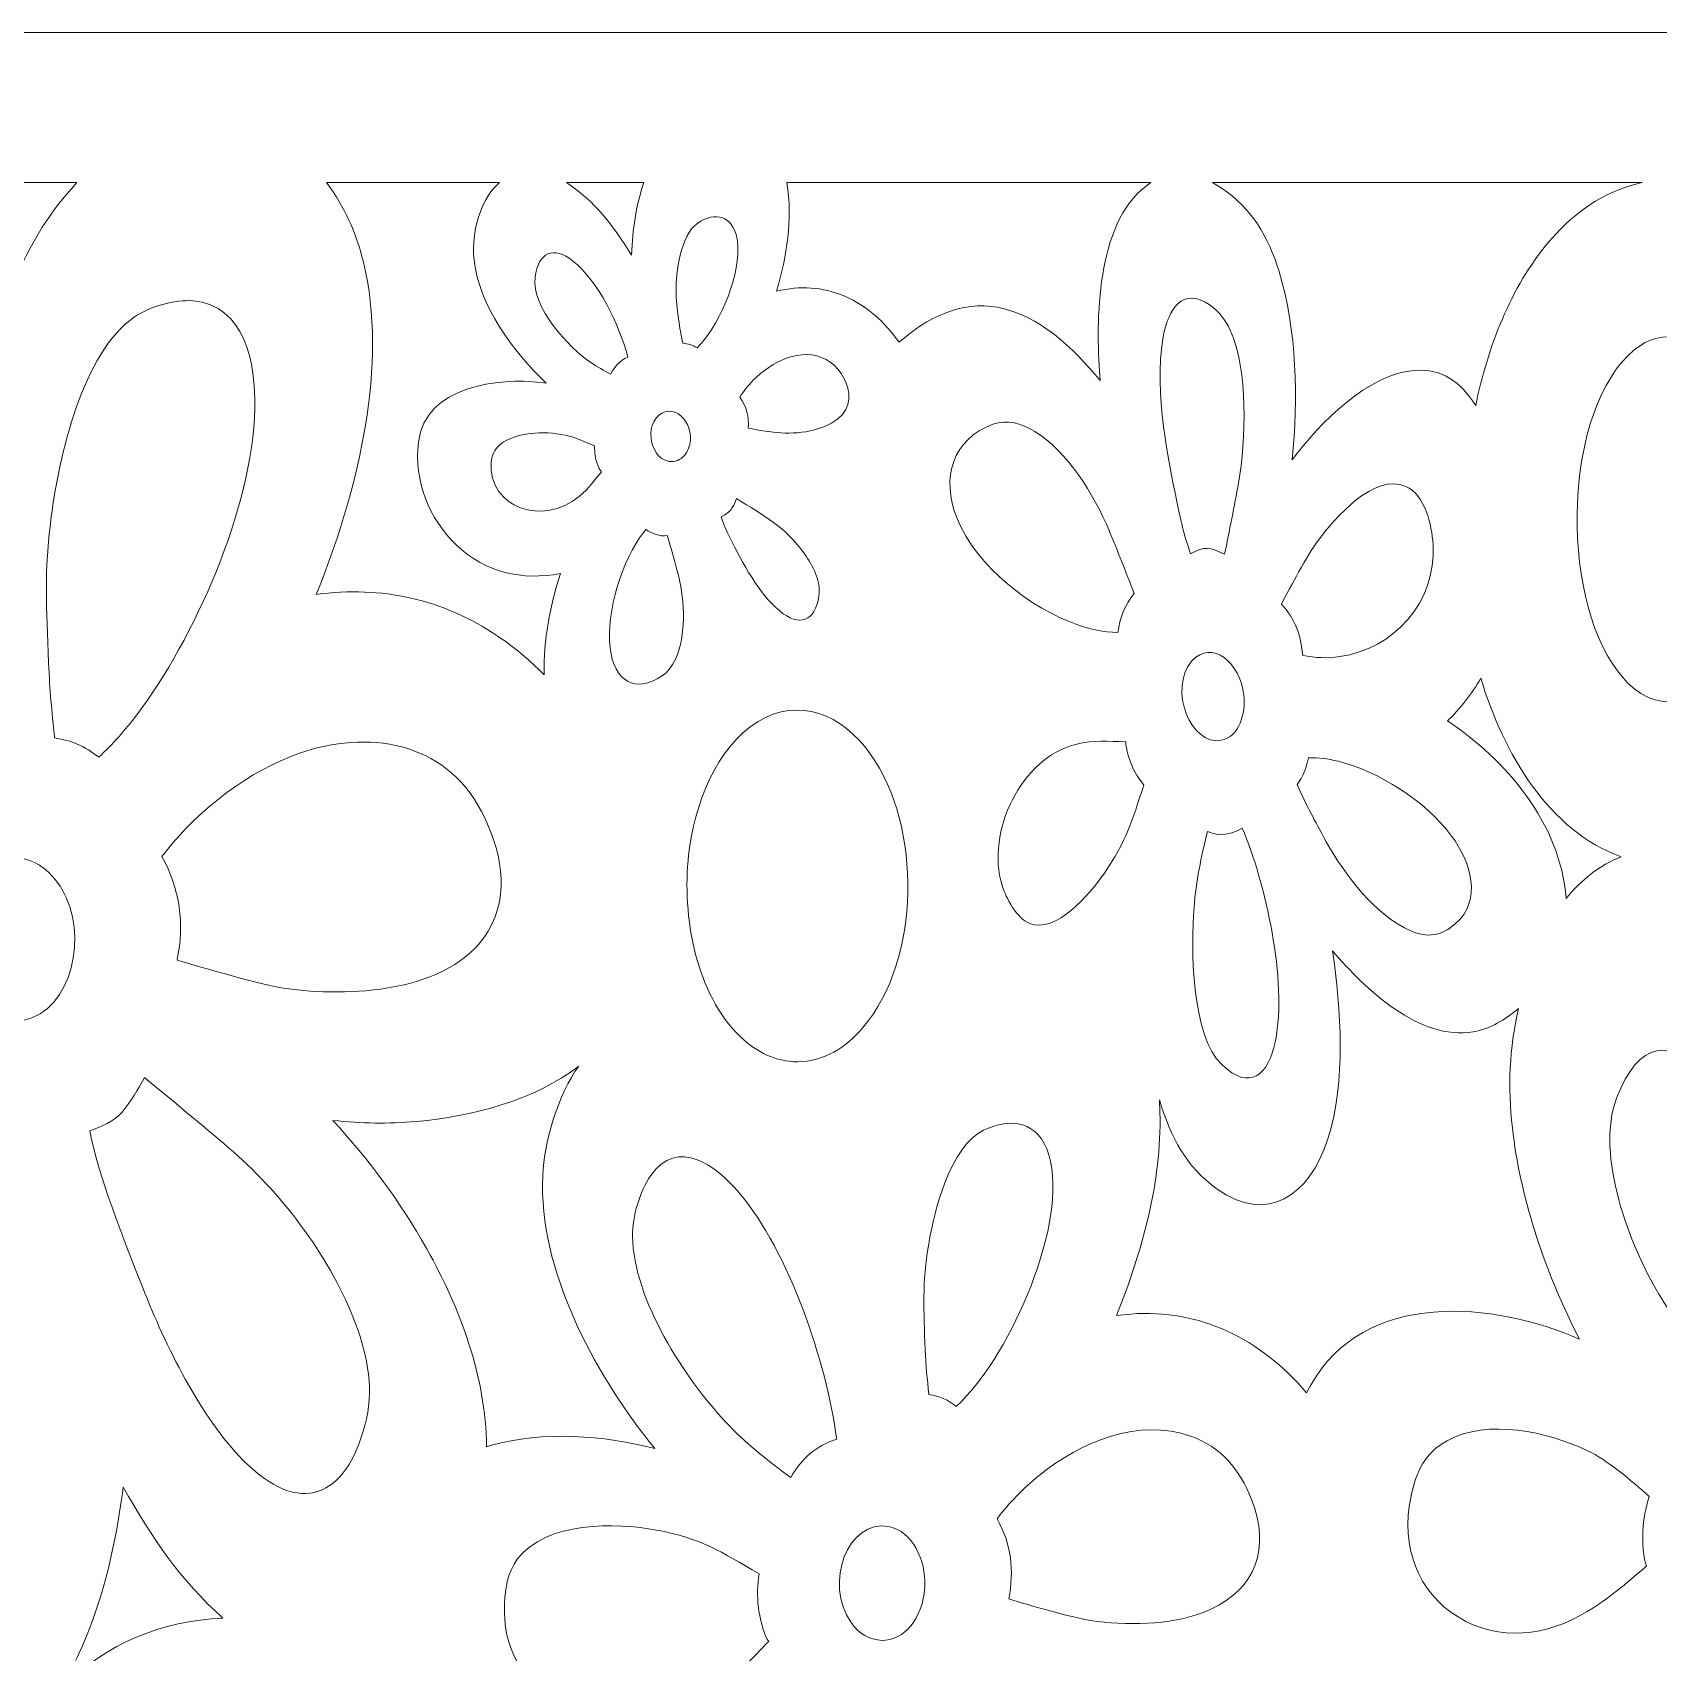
# Model space of a CAD drawing. Header units: centimetres. Extents: x -59 to 59, y -29 to 29.
# Drawn here: x -8.65 to -0.98, y -22.99 to -15.35 of the extents above; entities that cross this region are included whole.
import ezdxf

# ---------------------------------------------------------------- set-up
doc = ezdxf.new("R2010")
doc.units = ezdxf.units.CM
doc.header["$MEASUREMENT"] = 0
doc.layers.add('Camada 1', color=7, linetype='Continuous')

msp = doc.modelspace()

# ---------------------------------------------------------------- linework, layer by layer
at = {"layer": 'Camada 1', "color": 250, "lineweight": 9}
msp.add_open_spline([(2.39024, -26.42502), (2.39024, -26.42502), (2.39024, -25.81689), (2.39024, -25.81689), (2.39024, -25.81689), (2.39024, -25.81689), (2.64021, -25.81689), (2.64021, -25.81689), (2.64021, -25.81689), (2.64021, -25.81689), (2.64021, -24.53133), (2.64021, -24.53133), (2.64021, -24.53133), (2.64021, -24.53133), (2.39024, -24.53133), (2.39024, -24.53133), (2.39024, -24.53133), (2.39024, -24.53133), (2.39024, -23.24575), (2.39024, -23.24575), (2.39024, -23.24575), (2.39024, -23.24575), (2.64021, -23.24575), (2.64021, -23.24575), (2.64021, -23.24575), (2.64021, -23.24575), (2.64021, -21.95968), (2.64021, -21.95968), (2.64021, -21.95968), (2.64021, -21.95968), (2.39024, -21.95968), (2.39024, -21.95968), (2.39024, -21.95968), (2.39024, -21.95968), (2.39024, -20.6741), (2.39024, -20.6741), (2.39024, -20.6741), (2.39024, -20.6741), (2.64021, -20.6741), (2.64021, -20.6741), (2.64021, -20.6741), (2.64021, -20.6741), (2.64021, -19.38802), (2.64021, -19.38802), (2.64021, -19.38802), (2.64021, -19.38802), (2.39024, -19.38802), (2.39024, -19.38802), (2.39024, -19.38802), (2.39024, -19.38802), (2.39024, -15.34581), (2.39024, -15.34581), (2.39024, -15.34581), (2.39024, -15.34581), (-19.96984, -15.34581), (-19.96984, -15.34581), (-19.96984, -15.34581), (-19.96984, -15.34581), (-19.96984, -19.38802), (-19.96984, -19.38802), (-19.96984, -19.38802), (-19.96984, -19.38802), (-20.21981, -19.38802), (-20.21981, -19.38802), (-20.21981, -19.38802), (-20.21981, -19.38802), (-20.21981, -20.6741), (-20.21981, -20.6741), (-20.21981, -20.6741), (-20.21981, -20.6741), (-19.96984, -20.6741), (-19.96984, -20.6741), (-19.96984, -20.6741), (-19.96984, -20.6741), (-19.96984, -21.95968), (-19.96984, -21.95968), (-19.96984, -21.95968), (-19.96984, -21.95968), (-20.21981, -21.95968), (-20.21981, -21.95968), (-20.21981, -21.95968), (-20.21981, -21.95968), (-20.21981, -23.24575), (-20.21981, -23.24575), (-20.21981, -23.24575), (-20.21981, -23.24575), (-19.96984, -23.24575), (-19.96984, -23.24575), (-19.96984, -23.24575), (-19.96984, -23.24575), (-19.96984, -24.53133), (-19.96984, -24.53133), (-19.96984, -24.53133), (-19.96984, -24.53133), (-20.21981, -24.53133), (-20.21981, -24.53133), (-20.21981, -24.53133), (-20.21981, -24.53133), (-20.21981, -25.81689), (-20.21981, -25.81689), (-20.21981, -25.81689), (-20.21981, -25.81689), (-19.96984, -25.81689), (-19.96984, -25.81689), (-19.96984, -25.81689), (-19.96984, -25.81689), (-19.96984, -26.42502), (-19.96984, -26.42502)], degree=3, knots=[0, 0, 0, 0, 0.0357143, 0.0357143, 0.0357143, 0.0357143, 0.0714286, 0.0714286, 0.0714286, 0.0714286, 0.1071429, 0.1071429, 0.1071429, 0.1071429, 0.1428571, 0.1428571, 0.1428571, 0.1428571, 0.1785714, 0.1785714, 0.1785714, 0.1785714, 0.2142857, 0.2142857, 0.2142857, 0.2142857, 0.25, 0.25, 0.25, 0.25, 0.2857143, 0.2857143, 0.2857143, 0.2857143, 0.3214286, 0.3214286, 0.3214286, 0.3214286, 0.3571429, 0.3571429, 0.3571429, 0.3571429, 0.3928571, 0.3928571, 0.3928571, 0.3928571, 0.4285714, 0.4285714, 0.4285714, 0.4285714, 0.4642857, 0.4642857, 0.4642857, 0.4642857, 0.5, 0.5, 0.5, 0.5, 0.5357143, 0.5357143, 0.5357143, 0.5357143, 0.5714286, 0.5714286, 0.5714286, 0.5714286, 0.6071429, 0.6071429, 0.6071429, 0.6071429, 0.6428571, 0.6428571, 0.6428571, 0.6428571, 0.6785714, 0.6785714, 0.6785714, 0.6785714, 0.7142857, 0.7142857, 0.7142857, 0.7142857, 0.75, 0.75, 0.75, 0.75, 0.7857143, 0.7857143, 0.7857143, 0.7857143, 0.8214286, 0.8214286, 0.8214286, 0.8214286, 0.8571429, 0.8571429, 0.8571429, 0.8571429, 0.8928571, 0.8928571, 0.8928571, 0.8928571, 0.9285714, 0.9285714, 0.9285714, 0.9285714, 1, 1, 1, 1], dxfattribs=at)
at = {"layer": 'Camada 1', "color": 1, "lineweight": 9}
for points, knots in [([(-10.81191, -17.25267), (-10.97457, -17.09059), (-11.13906, -17.02449), (-11.35634, -17.0144), (-11.35634, -17.0144), (-11.22295, -16.80236), (-11.09436, -16.53649), (-11.09407, -16.27386), (-11.09407, -16.27386), (-11.09398, -16.19449), (-11.10513, -16.1285), (-11.13199, -16.05453), (-11.13199, -16.05453), (-11.13199, -16.05453), (-8.44193, -16.05453), (-8.44193, -16.05453), (-8.44193, -16.05453), (-8.58538, -16.20648), (-8.68107, -16.37697), (-8.76108, -16.57538), (-8.76108, -16.57538), (-8.8623, -16.82635), (-8.92265, -17.09118), (-8.96269, -17.3606), (-8.96269, -17.3606), (-9.09501, -17.0696), (-9.25013, -16.78471), (-9.46127, -16.55118), (-9.46127, -16.55118), (-9.67321, -16.31678), (-9.97536, -16.11328), (-10.28832, -16.23086), (-10.28832, -16.23086), (-10.57235, -16.33758), (-10.72449, -16.66184), (-10.78681, -16.95839), (-10.78681, -16.95839), (-10.80832, -17.06075), (-10.81367, -17.14804), (-10.81191, -17.25267)], [0, 0, 0, 0, 0.0909091, 0.0909091, 0.0909091, 0.0909091, 0.1818182, 0.1818182, 0.1818182, 0.1818182, 0.2727273, 0.2727273, 0.2727273, 0.2727273, 0.3636364, 0.3636364, 0.3636364, 0.3636364, 0.4545455, 0.4545455, 0.4545455, 0.4545455, 0.5454545, 0.5454545, 0.5454545, 0.5454545, 0.6363636, 0.6363636, 0.6363636, 0.6363636, 0.7272727, 0.7272727, 0.7272727, 0.7272727, 0.8181818, 0.8181818, 0.8181818, 0.8181818, 1, 1, 1, 1]), ([(-6.23646, -18.37783), (-6.23993, -18.2067), (-6.2111, -18.06074), (-6.16032, -17.89974), (-6.16032, -17.89974), (-6.3411, -17.93304), (-6.51303, -17.89675), (-6.65238, -17.76436), (-6.65238, -17.76436), (-6.77838, -17.64466), (-6.85214, -17.46167), (-6.8302, -17.28009), (-6.8302, -17.28009), (-6.79777, -17.01158), (-6.44856, -16.97492), (-6.25203, -16.99761), (-6.25203, -16.99761), (-6.25203, -16.99761), (-6.22719, -17.00094), (-6.22719, -17.00094), (-6.22719, -17.00094), (-6.3805, -16.85272), (-6.5475, -16.63913), (-6.56875, -16.40812), (-6.56875, -16.40812), (-6.57934, -16.29297), (-6.54073, -16.1433), (-6.45951, -16.06516), (-6.45951, -16.06516), (-6.45951, -16.06516), (-6.44783, -16.05452), (-6.44783, -16.05452), (-6.44783, -16.05452), (-6.44783, -16.05452), (-7.26427, -16.05453), (-7.26427, -16.05453), (-7.26427, -16.05453), (-7.17802, -16.17069), (-7.12604, -16.28483), (-7.09028, -16.42907), (-7.09028, -16.42907), (-6.97127, -16.90917), (-7.11638, -17.50086), (-7.2914, -17.94542), (-7.2914, -17.94542), (-7.2914, -17.94542), (-7.31242, -17.998), (-7.31242, -17.998), (-7.31242, -17.998), (-7.0038, -17.95774), (-6.71775, -18.0183), (-6.45334, -18.19667), (-6.45334, -18.19667), (-6.37105, -18.25218), (-6.30778, -18.30726), (-6.23646, -18.37783)], [0, 0, 0, 0, 0.0666667, 0.0666667, 0.0666667, 0.0666667, 0.1333333, 0.1333333, 0.1333333, 0.1333333, 0.2, 0.2, 0.2, 0.2, 0.2666667, 0.2666667, 0.2666667, 0.2666667, 0.3333333, 0.3333333, 0.3333333, 0.3333333, 0.4, 0.4, 0.4, 0.4, 0.4666667, 0.4666667, 0.4666667, 0.4666667, 0.5333333, 0.5333333, 0.5333333, 0.5333333, 0.6, 0.6, 0.6, 0.6, 0.6666667, 0.6666667, 0.6666667, 0.6666667, 0.7333333, 0.7333333, 0.7333333, 0.7333333, 0.8, 0.8, 0.8, 0.8, 0.8666667, 0.8666667, 0.8666667, 0.8666667, 1, 1, 1, 1]), ([(-6.13162, -16.05453), (-6.00003, -16.13845), (-5.9088, -16.26111), (-5.82454, -16.39602), (-5.82454, -16.39602), (-5.8185, -16.26862), (-5.80524, -16.17491), (-5.76719, -16.05453), (-5.76719, -16.05453), (-5.76719, -16.05453), (-6.13162, -16.05453), (-6.13162, -16.05453)], [0, 0, 0, 0, 0.25, 0.25, 0.25, 0.25, 0.5, 0.5, 0.5, 0.5, 1, 1, 1, 1]), ([(-4.5618, -16.80789), (-4.63151, -16.70977), (-4.71092, -16.63727), (-4.81834, -16.59101), (-4.81834, -16.59101), (-4.92618, -16.54456), (-5.02786, -16.54128), (-5.14043, -16.56639), (-5.14043, -16.56639), (-5.09152, -16.39844), (-5.06311, -16.22979), (-5.09173, -16.05453), (-5.09173, -16.05453), (-5.09173, -16.05453), (-3.3734, -16.05453), (-3.3734, -16.05453), (-3.3734, -16.05453), (-3.62354, -16.21425), (-3.63472, -16.67189), (-3.61615, -16.94299), (-3.61615, -16.94299), (-3.61615, -16.94299), (-3.61261, -16.98907), (-3.61261, -16.98907), (-3.61261, -16.98907), (-3.73991, -16.83387), (-3.90095, -16.67947), (-4.09684, -16.64299), (-4.09684, -16.64299), (-4.26768, -16.61117), (-4.43261, -16.69204), (-4.5618, -16.80789)], [0, 0, 0, 0, 0.1111111, 0.1111111, 0.1111111, 0.1111111, 0.2222222, 0.2222222, 0.2222222, 0.2222222, 0.3333333, 0.3333333, 0.3333333, 0.3333333, 0.4444444, 0.4444444, 0.4444444, 0.4444444, 0.5555556, 0.5555556, 0.5555556, 0.5555556, 0.6666667, 0.6666667, 0.6666667, 0.6666667, 0.7777778, 0.7777778, 0.7777778, 0.7777778, 1, 1, 1, 1]), ([(-1.84072, -17.10699), (-1.91134, -16.99587), (-1.99907, -16.93165), (-2.12829, -16.94067), (-2.12829, -16.94067), (-2.34559, -16.95585), (-2.57874, -17.18791), (-2.70623, -17.3627), (-2.70623, -17.3627), (-2.68009, -17.073), (-2.68288, -16.75331), (-2.76857, -16.47386), (-2.76857, -16.47386), (-2.81939, -16.30812), (-2.90063, -16.17288), (-3.04027, -16.08013), (-3.04027, -16.08013), (-3.04027, -16.08013), (-3.08348, -16.05453), (-3.08348, -16.05453), (-3.08348, -16.05453), (-3.08348, -16.05453), (-1.05523, -16.05453), (-1.05523, -16.05453), (-1.05523, -16.05453), (-1.2157, -16.09021), (-1.34517, -16.17172), (-1.46113, -16.29535), (-1.46113, -16.29535), (-1.64973, -16.49642), (-1.7676, -16.78259), (-1.82982, -17.05646), (-1.82982, -17.05646), (-1.82982, -17.05646), (-1.84072, -17.10699), (-1.84072, -17.10699)], [0, 0, 0, 0, 0.1, 0.1, 0.1, 0.1, 0.2, 0.2, 0.2, 0.2, 0.3, 0.3, 0.3, 0.3, 0.4, 0.4, 0.4, 0.4, 0.5, 0.5, 0.5, 0.5, 0.6, 0.6, 0.6, 0.6, 0.7, 0.7, 0.7, 0.7, 0.8, 0.8, 0.8, 0.8, 1, 1, 1, 1]), ([(-5.58329, -16.81289), (-5.59951, -16.73147), (-5.61553, -16.63125), (-5.61419, -16.54799), (-5.61419, -16.54799), (-5.61262, -16.45194), (-5.58767, -16.28241), (-5.49611, -16.23479), (-5.49611, -16.23479), (-5.41167, -16.19086), (-5.33902, -16.22321), (-5.32502, -16.33142), (-5.32502, -16.33142), (-5.30559, -16.48165), (-5.40379, -16.71253), (-5.49812, -16.81554), (-5.49812, -16.81554), (-5.49812, -16.81554), (-5.51543, -16.83343), (-5.51543, -16.83343), (-5.51543, -16.83343), (-5.53948, -16.81971), (-5.55659, -16.81492), (-5.58329, -16.81289)], [0, 0, 0, 0, 0.1428571, 0.1428571, 0.1428571, 0.1428571, 0.2857143, 0.2857143, 0.2857143, 0.2857143, 0.4285714, 0.4285714, 0.4285714, 0.4285714, 0.5714286, 0.5714286, 0.5714286, 0.5714286, 0.7142857, 0.7142857, 0.7142857, 0.7142857, 1, 1, 1, 1]), ([(-5.92325, -16.95926), (-5.90232, -16.91789), (-5.88203, -16.89673), (-5.84175, -16.87809), (-5.84175, -16.87809), (-5.88189, -16.72642), (-5.98082, -16.51816), (-6.10251, -16.42322), (-6.10251, -16.42322), (-6.19277, -16.35279), (-6.26466, -16.3824), (-6.27988, -16.50122), (-6.27988, -16.50122), (-6.29823, -16.64449), (-6.12106, -16.83269), (-6.01649, -16.90335), (-6.01649, -16.90335), (-5.98441, -16.92503), (-5.95663, -16.94066), (-5.92325, -16.95926)], [0, 0, 0, 0, 0.1666667, 0.1666667, 0.1666667, 0.1666667, 0.3333333, 0.3333333, 0.3333333, 0.3333333, 0.5, 0.5, 0.5, 0.5, 0.6666667, 0.6666667, 0.6666667, 0.6666667, 1, 1, 1, 1]), ([(-3.02563, -17.80783), (-3.00424, -17.7008), (-2.97857, -17.57907), (-2.96007, -17.47219), (-2.96007, -17.47219), (-2.92477, -17.26822), (-2.91395, -16.94039), (-2.99896, -16.75134), (-2.99896, -16.75134), (-3.02465, -16.69423), (-3.06475, -16.64767), (-3.1176, -16.61851), (-3.1176, -16.61851), (-3.24315, -16.54925), (-3.29857, -16.68066), (-3.31763, -16.79358), (-3.31763, -16.79358), (-3.35914, -17.03943), (-3.29134, -17.37339), (-3.23936, -17.61308), (-3.23936, -17.61308), (-3.22316, -17.68777), (-3.21183, -17.73501), (-3.18622, -17.80655), (-3.18622, -17.80655), (-3.11521, -17.7699), (-3.10142, -17.77446), (-3.02563, -17.80783)], [0, 0, 0, 0, 0.125, 0.125, 0.125, 0.125, 0.25, 0.25, 0.25, 0.25, 0.375, 0.375, 0.375, 0.375, 0.5, 0.5, 0.5, 0.5, 0.625, 0.625, 0.625, 0.625, 0.75, 0.75, 0.75, 0.75, 1, 1, 1, 1]), ([(-8.5477, -18.67519), (-8.56084, -18.54602), (-8.57049, -18.45211), (-8.57545, -18.32166), (-8.57545, -18.32166), (-8.58572, -18.0515), (-8.59773, -17.90275), (-8.56299, -17.63), (-8.56299, -17.63), (-8.52718, -17.34881), (-8.41516, -16.85454), (-8.16967, -16.68787), (-8.16967, -16.68787), (-8.09842, -16.6395), (-7.98002, -16.60537), (-7.89363, -16.61237), (-7.89363, -16.61237), (-7.6508, -16.63204), (-7.59735, -16.90541), (-7.60232, -17.12174), (-7.60232, -17.12174), (-7.61318, -17.59429), (-7.89046, -18.21063), (-8.15934, -18.56676), (-8.15934, -18.56676), (-8.21503, -18.64052), (-8.27225, -18.70403), (-8.33891, -18.76663), (-8.33891, -18.76663), (-8.40659, -18.71499), (-8.46511, -18.68766), (-8.5477, -18.67519)], [0, 0, 0, 0, 0.1111111, 0.1111111, 0.1111111, 0.1111111, 0.2222222, 0.2222222, 0.2222222, 0.2222222, 0.3333333, 0.3333333, 0.3333333, 0.3333333, 0.4444444, 0.4444444, 0.4444444, 0.4444444, 0.5555556, 0.5555556, 0.5555556, 0.5555556, 0.6666667, 0.6666667, 0.6666667, 0.6666667, 0.7777778, 0.7777778, 0.7777778, 0.7777778, 1, 1, 1, 1]), ([(-0.9319, -18.50448), (-1.01913, -18.50115), (-1.08474, -18.46062), (-1.14486, -18.3923), (-1.14486, -18.3923), (-1.44089, -18.05589), (-1.43659, -17.18345), (-1.12175, -16.87011), (-1.12175, -16.87011), (-0.9809, -16.72992), (-0.8166, -16.76671), (-0.69928, -16.91826), (-0.69928, -16.91826), (-0.5133, -17.15853), (-0.47432, -17.57707), (-0.51656, -17.87567), (-0.51656, -17.87567), (-0.54916, -18.10621), (-0.67021, -18.49725), (-0.9319, -18.50448)], [0, 0, 0, 0, 0.1666667, 0.1666667, 0.1666667, 0.1666667, 0.3333333, 0.3333333, 0.3333333, 0.3333333, 0.5, 0.5, 0.5, 0.5, 0.6666667, 0.6666667, 0.6666667, 0.6666667, 1, 1, 1, 1]), ([(-5.27428, -17.21392), (-5.16309, -17.23202), (-5.07356, -17.25039), (-4.96165, -17.22126), (-4.96165, -17.22126), (-4.70321, -17.15398), (-4.80531, -16.94319), (-4.90539, -16.88969), (-4.90539, -16.88969), (-5.02321, -16.82671), (-5.16481, -16.89881), (-5.25158, -16.98843), (-5.25158, -16.98843), (-5.27468, -17.01228), (-5.29561, -17.03846), (-5.31341, -17.06711), (-5.31341, -17.06711), (-5.28133, -17.11217), (-5.26879, -17.15735), (-5.27428, -17.21392)], [0, 0, 0, 0, 0.1666667, 0.1666667, 0.1666667, 0.1666667, 0.3333333, 0.3333333, 0.3333333, 0.3333333, 0.5, 0.5, 0.5, 0.5, 0.6666667, 0.6666667, 0.6666667, 0.6666667, 1, 1, 1, 1]), ([(-5.62729, -17.37098), (-5.73853, -17.37704), (-5.77117, -17.19356), (-5.68194, -17.1433), (-5.68194, -17.1433), (-5.59615, -17.09497), (-5.50854, -17.22981), (-5.56436, -17.32645), (-5.56436, -17.32645), (-5.57965, -17.35294), (-5.59957, -17.3659), (-5.62729, -17.37098)], [0, 0, 0, 0, 0.25, 0.25, 0.25, 0.25, 0.5, 0.5, 0.5, 0.5, 1, 1, 1, 1]), ([(-3.4519, -17.99447), (-3.48925, -17.89865), (-3.53167, -17.79063), (-3.57109, -17.6963), (-3.57109, -17.6963), (-3.64207, -17.52647), (-3.76854, -17.32168), (-3.9239, -17.22739), (-3.9239, -17.22739), (-3.9843, -17.19073), (-4.05222, -17.17001), (-4.11989, -17.19523), (-4.11989, -17.19523), (-4.30795, -17.26531), (-4.36699, -17.44418), (-4.28825, -17.63957), (-4.28825, -17.63957), (-4.19476, -17.87157), (-3.93723, -18.06401), (-3.7223, -18.14061), (-3.7223, -18.14061), (-3.65559, -18.16438), (-3.59966, -18.17556), (-3.52954, -18.1778), (-3.52954, -18.1778), (-3.52003, -18.10981), (-3.49621, -18.04495), (-3.4519, -17.99447)], [0, 0, 0, 0, 0.125, 0.125, 0.125, 0.125, 0.25, 0.25, 0.25, 0.25, 0.375, 0.375, 0.375, 0.375, 0.5, 0.5, 0.5, 0.5, 0.625, 0.625, 0.625, 0.625, 0.75, 0.75, 0.75, 0.75, 1, 1, 1, 1]), ([(-5.96623, -17.42027), (-5.98111, -17.40663), (-5.99553, -17.3555), (-5.99801, -17.33126), (-5.99801, -17.33126), (-5.99801, -17.33126), (-5.99867, -17.29621), (-5.99867, -17.29621), (-5.99867, -17.29621), (-5.99867, -17.29621), (-6.08233, -17.26221), (-6.08233, -17.26221), (-6.08233, -17.26221), (-6.17497, -17.22832), (-6.30444, -17.22433), (-6.39584, -17.26247), (-6.39584, -17.26247), (-6.44364, -17.28242), (-6.48357, -17.3158), (-6.48726, -17.37439), (-6.48726, -17.37439), (-6.50089, -17.5905), (-6.24183, -17.67739), (-6.07253, -17.53565), (-6.07253, -17.53565), (-6.01954, -17.49128), (-6.00812, -17.46621), (-5.96623, -17.42027)], [0, 0, 0, 0, 0.125, 0.125, 0.125, 0.125, 0.25, 0.25, 0.25, 0.25, 0.375, 0.375, 0.375, 0.375, 0.5, 0.5, 0.5, 0.5, 0.625, 0.625, 0.625, 0.625, 0.75, 0.75, 0.75, 0.75, 1, 1, 1, 1]), ([(-2.7579, -18.04383), (-2.71327, -17.96072), (-2.63997, -17.81878), (-2.58309, -17.74182), (-2.58309, -17.74182), (-2.50594, -17.63744), (-2.31724, -17.42146), (-2.17058, -17.4883), (-2.17058, -17.4883), (-2.07908, -17.53), (-2.04816, -17.6676), (-2.04218, -17.76298), (-2.04218, -17.76298), (-2.02493, -18.03823), (-2.23097, -18.25626), (-2.48154, -18.29124), (-2.48154, -18.29124), (-2.54408, -18.29998), (-2.59521, -18.29851), (-2.65725, -18.28621), (-2.65725, -18.28621), (-2.66489, -18.19165), (-2.69421, -18.11077), (-2.7579, -18.04383)], [0, 0, 0, 0, 0.1428571, 0.1428571, 0.1428571, 0.1428571, 0.2857143, 0.2857143, 0.2857143, 0.2857143, 0.4285714, 0.4285714, 0.4285714, 0.4285714, 0.5714286, 0.5714286, 0.5714286, 0.5714286, 0.7142857, 0.7142857, 0.7142857, 0.7142857, 1, 1, 1, 1]), ([(-5.32851, -17.5458), (-5.20165, -17.62522), (-5.09886, -17.67973), (-5.00839, -17.80631), (-5.00839, -17.80631), (-4.96864, -17.8619), (-4.93064, -17.93236), (-4.94069, -18.00523), (-4.94069, -18.00523), (-4.95759, -18.12767), (-5.03325, -18.15181), (-5.12537, -18.0763), (-5.12537, -18.0763), (-5.22249, -17.99669), (-5.30232, -17.84632), (-5.35924, -17.73266), (-5.35924, -17.73266), (-5.3765, -17.6982), (-5.39016, -17.66898), (-5.40191, -17.6319), (-5.40191, -17.6319), (-5.35939, -17.61111), (-5.34765, -17.5936), (-5.32851, -17.5458)], [0, 0, 0, 0, 0.1428571, 0.1428571, 0.1428571, 0.1428571, 0.2857143, 0.2857143, 0.2857143, 0.2857143, 0.4285714, 0.4285714, 0.4285714, 0.4285714, 0.5714286, 0.5714286, 0.5714286, 0.5714286, 0.7142857, 0.7142857, 0.7142857, 0.7142857, 1, 1, 1, 1]), ([(-5.65617, -17.72039), (-5.63563, -17.79147), (-5.59879, -17.91095), (-5.58817, -17.98328), (-5.58817, -17.98328), (-5.5708, -18.10158), (-5.57264, -18.31037), (-5.68071, -18.38315), (-5.68071, -18.38315), (-5.80551, -18.4672), (-5.90793, -18.40867), (-5.9258, -18.25029), (-5.9258, -18.25029), (-5.94508, -18.07938), (-5.86902, -17.83393), (-5.76781, -17.70522), (-5.76781, -17.70522), (-5.76781, -17.70522), (-5.75647, -17.69134), (-5.75647, -17.69134), (-5.75647, -17.69134), (-5.72644, -17.71306), (-5.69256, -17.72489), (-5.65617, -17.72039)], [0, 0, 0, 0, 0.1428571, 0.1428571, 0.1428571, 0.1428571, 0.2857143, 0.2857143, 0.2857143, 0.2857143, 0.4285714, 0.4285714, 0.4285714, 0.4285714, 0.5714286, 0.5714286, 0.5714286, 0.5714286, 0.7142857, 0.7142857, 0.7142857, 0.7142857, 1, 1, 1, 1]), ([(-3.18056, -18.3118), (-3.29314, -18.44797), (-3.18416, -18.71312), (-3.04255, -18.68678), (-3.04255, -18.68678), (-2.95728, -18.67091), (-2.92491, -18.56001), (-2.93478, -18.47308), (-2.93478, -18.47308), (-2.95206, -18.32115), (-3.08448, -18.20819), (-3.18056, -18.3118)], [0, 0, 0, 0, 0.25, 0.25, 0.25, 0.25, 0.5, 0.5, 0.5, 0.5, 1, 1, 1, 1]), ([(-1.41421, -19.43352), (-1.3433, -19.34772), (-1.25564, -19.27509), (-1.15441, -19.23656), (-1.15441, -19.23656), (-1.49651, -19.11366), (-1.70981, -18.74631), (-1.81651, -18.3942), (-1.81651, -18.3942), (-1.86032, -18.46862), (-1.9126, -18.53602), (-1.97327, -18.59517), (-1.97327, -18.59517), (-1.70185, -18.7775), (-1.44039, -19.07372), (-1.41421, -19.43352)], [0, 0, 0, 0, 0.2, 0.2, 0.2, 0.2, 0.4, 0.4, 0.4, 0.4, 0.6, 0.6, 0.6, 0.6, 1, 1, 1, 1]), ([(-5.04179, -20.20472), (-5.14657, -20.20158), (-5.23083, -20.16221), (-5.30982, -20.08676), (-5.30982, -20.08676), (-5.52046, -19.88554), (-5.58782, -19.51855), (-5.55502, -19.22705), (-5.55502, -19.22705), (-5.52867, -18.99283), (-5.42689, -18.721), (-5.22883, -18.59904), (-5.22883, -18.59904), (-5.03438, -18.47931), (-4.83033, -18.56482), (-4.69805, -18.74998), (-4.69805, -18.74998), (-4.45222, -19.09412), (-4.46064, -19.72094), (-4.73075, -20.04086), (-4.73075, -20.04086), (-4.81409, -20.13957), (-4.91663, -20.20239), (-5.04179, -20.20472)], [0, 0, 0, 0, 0.1428571, 0.1428571, 0.1428571, 0.1428571, 0.2857143, 0.2857143, 0.2857143, 0.2857143, 0.4285714, 0.4285714, 0.4285714, 0.4285714, 0.5714286, 0.5714286, 0.5714286, 0.5714286, 0.7142857, 0.7142857, 0.7142857, 0.7142857, 1, 1, 1, 1]), ([(-7.96974, -19.72428), (-7.85739, -19.75761), (-7.56008, -19.8441), (-7.45555, -19.85858), (-7.45555, -19.85858), (-7.17309, -19.8977), (-6.68107, -19.88531), (-6.5016, -19.5879), (-6.5016, -19.5879), (-6.39401, -19.40959), (-6.4417, -19.19672), (-6.53235, -19.02284), (-6.53235, -19.02284), (-6.70747, -18.68696), (-7.07474, -18.63706), (-7.39212, -18.74787), (-7.39212, -18.74787), (-7.62595, -18.8295), (-7.86239, -19.00778), (-8.01974, -19.20834), (-8.01974, -19.20834), (-8.01974, -19.20834), (-8.04066, -19.23572), (-8.04066, -19.23572), (-8.04066, -19.23572), (-7.95687, -19.38634), (-7.93269, -19.55404), (-7.96974, -19.72428)], [0, 0, 0, 0, 0.125, 0.125, 0.125, 0.125, 0.25, 0.25, 0.25, 0.25, 0.375, 0.375, 0.375, 0.375, 0.5, 0.5, 0.5, 0.5, 0.625, 0.625, 0.625, 0.625, 0.75, 0.75, 0.75, 0.75, 1, 1, 1, 1]), ([(-3.49226, -18.69327), (-3.4944, -18.72207), (-3.4696, -18.79386), (-3.45649, -18.82108), (-3.45649, -18.82108), (-3.44119, -18.85285), (-3.42821, -18.87095), (-3.40658, -18.89719), (-3.40658, -18.89719), (-3.46381, -19.07134), (-3.48778, -19.16183), (-3.59643, -19.31795), (-3.59643, -19.31795), (-3.65963, -19.40876), (-3.8218, -19.60279), (-3.94723, -19.55117), (-3.94723, -19.55117), (-4.00563, -19.52714), (-4.05705, -19.43233), (-4.07567, -19.37193), (-4.07567, -19.37193), (-4.15365, -19.11882), (-3.98433, -18.77063), (-3.72977, -18.70654), (-3.72977, -18.70654), (-3.63408, -18.68244), (-3.58243, -18.69433), (-3.49226, -18.69327)], [0, 0, 0, 0, 0.125, 0.125, 0.125, 0.125, 0.25, 0.25, 0.25, 0.25, 0.375, 0.375, 0.375, 0.375, 0.5, 0.5, 0.5, 0.5, 0.625, 0.625, 0.625, 0.625, 0.75, 0.75, 0.75, 0.75, 1, 1, 1, 1]), ([(-2.68323, -18.89719), (-2.62955, -19.01207), (-2.60749, -19.05344), (-2.54578, -19.1654), (-2.54578, -19.1654), (-2.45916, -19.32254), (-2.30774, -19.51807), (-2.14679, -19.58656), (-2.14679, -19.58656), (-2.06817, -19.62), (-2.00518, -19.61048), (-1.9387, -19.55389), (-1.9387, -19.55389), (-1.80524, -19.44027), (-1.86524, -19.25958), (-1.95461, -19.13855), (-1.95461, -19.13855), (-2.07876, -18.97041), (-2.29903, -18.83424), (-2.4898, -18.78576), (-2.4898, -18.78576), (-2.5401, -18.77297), (-2.57834, -18.76929), (-2.62971, -18.76946), (-2.62971, -18.76946), (-2.64097, -18.82011), (-2.65536, -18.85502), (-2.68323, -18.89719)], [0, 0, 0, 0, 0.125, 0.125, 0.125, 0.125, 0.25, 0.25, 0.25, 0.25, 0.375, 0.375, 0.375, 0.375, 0.5, 0.5, 0.5, 0.5, 0.625, 0.625, 0.625, 0.625, 0.75, 0.75, 0.75, 0.75, 1, 1, 1, 1]), ([(-3.1069, -19.11767), (-3.04767, -19.14025), (-2.99686, -19.13489), (-2.94257, -19.10082), (-2.94257, -19.10082), (-2.83175, -19.36084), (-2.72959, -19.82176), (-2.78588, -20.10584), (-2.78588, -20.10584), (-2.81908, -20.27335), (-2.90911, -20.34033), (-3.03781, -20.21892), (-3.03781, -20.21892), (-3.18445, -20.0806), (-3.18508, -19.66219), (-3.1701, -19.47539), (-3.1701, -19.47539), (-3.16015, -19.35135), (-3.13652, -19.23804), (-3.1069, -19.11767)], [0, 0, 0, 0, 0.1666667, 0.1666667, 0.1666667, 0.1666667, 0.3333333, 0.3333333, 0.3333333, 0.3333333, 0.5, 0.5, 0.5, 0.5, 0.6666667, 0.6666667, 0.6666667, 0.6666667, 1, 1, 1, 1]), ([(-8.74116, -20.01552), (-8.87177, -20.01173), (-8.9645, -19.91067), (-9.0062, -19.78455), (-9.0062, -19.78455), (-9.06723, -19.59998), (-9.01232, -19.35474), (-8.84734, -19.26728), (-8.84734, -19.26728), (-8.70576, -19.19222), (-8.56009, -19.27963), (-8.49291, -19.42819), (-8.49291, -19.42819), (-8.38816, -19.6598), (-8.49007, -20.00713), (-8.74116, -20.01552)], [0, 0, 0, 0, 0.2, 0.2, 0.2, 0.2, 0.4, 0.4, 0.4, 0.4, 0.6, 0.6, 0.6, 0.6, 1, 1, 1, 1]), ([(-3.33355, -20.38328), (-3.27805, -20.56053), (-3.20955, -20.69961), (-3.06147, -20.80479), (-3.06147, -20.80479), (-2.8256, -20.97234), (-2.62584, -20.83919), (-2.53846, -20.56734), (-2.53846, -20.56734), (-2.45149, -20.2968), (-2.47695, -19.95721), (-2.51663, -19.67992), (-2.51663, -19.67992), (-2.36109, -19.8633), (-2.10418, -20.10604), (-1.85229, -20.0628), (-1.85229, -20.0628), (-1.77223, -20.04906), (-1.70179, -20.00491), (-1.63807, -19.95314), (-1.63807, -19.95314), (-1.68306, -20.14369), (-1.68891, -20.3215), (-1.6673, -20.5165), (-1.6673, -20.5165), (-1.63176, -20.83725), (-1.52077, -21.17111), (-1.38055, -21.45448), (-1.38055, -21.45448), (-1.38055, -21.45448), (-1.35019, -21.51408), (-1.35019, -21.51408), (-1.35019, -21.51408), (-1.74767, -21.33865), (-2.3679, -21.27322), (-2.62233, -21.73586), (-2.62233, -21.73586), (-2.62233, -21.73586), (-2.63861, -21.76688), (-2.63861, -21.76688), (-2.63861, -21.76688), (-2.85831, -21.50979), (-3.14215, -21.37075), (-3.46869, -21.39486), (-3.46869, -21.39486), (-3.46869, -21.39486), (-3.53556, -21.40201), (-3.53556, -21.40201), (-3.53556, -21.40201), (-3.41551, -21.10032), (-3.32297, -20.77508), (-3.33065, -20.4434), (-3.33065, -20.4434), (-3.33065, -20.4434), (-3.33355, -20.38328), (-3.33355, -20.38328)], [0, 0, 0, 0, 0.0666667, 0.0666667, 0.0666667, 0.0666667, 0.1333333, 0.1333333, 0.1333333, 0.1333333, 0.2, 0.2, 0.2, 0.2, 0.2666667, 0.2666667, 0.2666667, 0.2666667, 0.3333333, 0.3333333, 0.3333333, 0.3333333, 0.4, 0.4, 0.4, 0.4, 0.4666667, 0.4666667, 0.4666667, 0.4666667, 0.5333333, 0.5333333, 0.5333333, 0.5333333, 0.6, 0.6, 0.6, 0.6, 0.6666667, 0.6666667, 0.6666667, 0.6666667, 0.7333333, 0.7333333, 0.7333333, 0.7333333, 0.8, 0.8, 0.8, 0.8, 0.8666667, 0.8666667, 0.8666667, 0.8666667, 1, 1, 1, 1]), ([(-0.75638, -21.58143), (-0.70013, -21.50726), (-0.63829, -21.45851), (-0.55007, -21.43967), (-0.55007, -21.43967), (-0.53576, -21.10928), (-0.59846, -20.60661), (-0.76118, -20.32033), (-0.76118, -20.32033), (-0.90814, -20.06177), (-1.07452, -20.11121), (-1.17558, -20.37561), (-1.17558, -20.37561), (-1.27843, -20.64471), (-1.11229, -21.0763), (-0.97596, -21.3015), (-0.97596, -21.3015), (-0.91609, -21.40039), (-0.83465, -21.49953), (-0.75638, -21.58143)], [0, 0, 0, 0, 0.1666667, 0.1666667, 0.1666667, 0.1666667, 0.3333333, 0.3333333, 0.3333333, 0.3333333, 0.5, 0.5, 0.5, 0.5, 0.6666667, 0.6666667, 0.6666667, 0.6666667, 1, 1, 1, 1]), ([(-6.07378, -20.22421), (-6.17103, -20.36136), (-6.23587, -20.57288), (-6.24388, -20.7433), (-6.24388, -20.7433), (-6.26465, -21.18566), (-5.99956, -21.66927), (-5.7432, -21.99471), (-5.7432, -21.99471), (-5.7432, -21.99471), (-5.7149, -22.03024), (-5.7149, -22.03024), (-5.7149, -22.03024), (-5.95127, -21.96649), (-6.24691, -21.94648), (-6.48507, -22.01445), (-6.48507, -22.01445), (-6.48507, -22.01445), (-6.50842, -22.02144), (-6.50842, -22.02144), (-6.50842, -22.02144), (-6.51357, -21.68629), (-6.63177, -21.3714), (-6.79091, -21.08754), (-6.79091, -21.08754), (-6.91921, -20.85866), (-7.06202, -20.67065), (-7.23376, -20.48075), (-7.23376, -20.48075), (-7.09362, -20.49554), (-6.98018, -20.49763), (-6.83773, -20.48533), (-6.83773, -20.48533), (-6.58291, -20.46332), (-6.28484, -20.38825), (-6.07404, -20.22442), (-6.07404, -20.22442), (-6.07404, -20.22442), (-6.07378, -20.22421), (-6.07378, -20.22421)], [0, 0, 0, 0, 0.0909091, 0.0909091, 0.0909091, 0.0909091, 0.1818182, 0.1818182, 0.1818182, 0.1818182, 0.2727273, 0.2727273, 0.2727273, 0.2727273, 0.3636364, 0.3636364, 0.3636364, 0.3636364, 0.4545455, 0.4545455, 0.4545455, 0.4545455, 0.5454545, 0.5454545, 0.5454545, 0.5454545, 0.6363636, 0.6363636, 0.6363636, 0.6363636, 0.7272727, 0.7272727, 0.7272727, 0.7272727, 0.8181818, 0.8181818, 0.8181818, 0.8181818, 1, 1, 1, 1]), ([(-8.12372, -20.27855), (-7.9917, -20.38731), (-7.85618, -20.49834), (-7.72615, -20.60956), (-7.72615, -20.60956), (-7.48398, -20.81671), (-7.25839, -21.1075), (-7.13639, -21.41607), (-7.13639, -21.41607), (-7.07812, -21.56342), (-7.0392, -21.73025), (-7.07575, -21.88926), (-7.07575, -21.88926), (-7.15603, -22.23853), (-7.36682, -22.36087), (-7.63604, -22.10615), (-7.63604, -22.10615), (-7.84188, -21.9114), (-8.01421, -21.56465), (-8.11984, -21.30015), (-8.11984, -21.30015), (-8.19382, -21.11488), (-8.33101, -20.77167), (-8.37326, -20.56983), (-8.37326, -20.56983), (-8.37326, -20.56983), (-8.38086, -20.53045), (-8.38086, -20.53045), (-8.38086, -20.53045), (-8.32741, -20.50863), (-8.26776, -20.48665), (-8.22873, -20.44172), (-8.22873, -20.44172), (-8.18924, -20.39623), (-8.15225, -20.33287), (-8.12372, -20.27855)], [0, 0, 0, 0, 0.1, 0.1, 0.1, 0.1, 0.2, 0.2, 0.2, 0.2, 0.3, 0.3, 0.3, 0.3, 0.4, 0.4, 0.4, 0.4, 0.5, 0.5, 0.5, 0.5, 0.6, 0.6, 0.6, 0.6, 0.7, 0.7, 0.7, 0.7, 0.8, 0.8, 0.8, 0.8, 1, 1, 1, 1]), ([(-4.42163, -21.77398), (-4.42896, -21.70331), (-4.43579, -21.63437), (-4.43856, -21.56333), (-4.43856, -21.56333), (-4.44598, -21.37353), (-4.45354, -21.25281), (-4.42192, -21.06274), (-4.42192, -21.06274), (-4.39488, -20.90008), (-4.32041, -20.60574), (-4.1631, -20.52774), (-4.1631, -20.52774), (-4.03598, -20.46471), (-3.90221, -20.48461), (-3.85506, -20.64391), (-3.85506, -20.64391), (-3.7596, -20.96637), (-4.03823, -21.58091), (-4.26615, -21.80544), (-4.26615, -21.80544), (-4.26615, -21.80544), (-4.29232, -21.83066), (-4.29232, -21.83066), (-4.29232, -21.83066), (-4.33638, -21.79701), (-4.36862, -21.78314), (-4.42163, -21.77398)], [0, 0, 0, 0, 0.125, 0.125, 0.125, 0.125, 0.25, 0.25, 0.25, 0.25, 0.375, 0.375, 0.375, 0.375, 0.5, 0.5, 0.5, 0.5, 0.625, 0.625, 0.625, 0.625, 0.75, 0.75, 0.75, 0.75, 1, 1, 1, 1]), ([(-5.0735, -22.1661), (-5.01899, -22.07478), (-4.95357, -22.01647), (-4.85629, -21.98556), (-4.85629, -21.98556), (-4.90603, -21.61566), (-5.08121, -21.10083), (-5.31607, -20.82325), (-5.31607, -20.82325), (-5.42622, -20.69307), (-5.60635, -20.55914), (-5.73424, -20.74144), (-5.73424, -20.74144), (-5.78658, -20.81608), (-5.82042, -20.93456), (-5.81973, -21.02756), (-5.81973, -21.02756), (-5.81751, -21.32639), (-5.56929, -21.70279), (-5.38093, -21.90398), (-5.38093, -21.90398), (-5.29274, -21.99819), (-5.17723, -22.09246), (-5.0735, -22.1661)], [0, 0, 0, 0, 0.1428571, 0.1428571, 0.1428571, 0.1428571, 0.2857143, 0.2857143, 0.2857143, 0.2857143, 0.4285714, 0.4285714, 0.4285714, 0.4285714, 0.5714286, 0.5714286, 0.5714286, 0.5714286, 0.7142857, 0.7142857, 0.7142857, 0.7142857, 1, 1, 1, 1]), ([(-4.04442, -22.7398), (-3.95455, -22.76689), (-3.7166, -22.83671), (-3.62797, -22.84616), (-3.62797, -22.84616), (-3.45233, -22.86491), (-3.25637, -22.86358), (-3.09103, -22.78809), (-3.09103, -22.78809), (-2.87802, -22.69083), (-2.80872, -22.49945), (-2.89813, -22.27097), (-2.89813, -22.27097), (-2.95537, -22.12467), (-3.04356, -22.02227), (-3.18599, -21.97132), (-3.18599, -21.97132), (-3.42889, -21.88443), (-3.70401, -21.99712), (-3.90041, -22.15666), (-3.90041, -22.15666), (-3.97788, -22.21958), (-4.03813, -22.28093), (-4.09932, -22.3612), (-4.09932, -22.3612), (-4.03246, -22.48149), (-4.01757, -22.60345), (-4.04442, -22.7398)], [0, 0, 0, 0, 0.125, 0.125, 0.125, 0.125, 0.25, 0.25, 0.25, 0.25, 0.375, 0.375, 0.375, 0.375, 0.5, 0.5, 0.5, 0.5, 0.625, 0.625, 0.625, 0.625, 0.75, 0.75, 0.75, 0.75, 1, 1, 1, 1]), ([(-1.03431, -22.5852), (-1.05022, -22.55629), (-1.05391, -22.45628), (-1.05203, -22.4194), (-1.05203, -22.4194), (-1.04914, -22.36242), (-1.03874, -22.31043), (-1.02177, -22.2565), (-1.02177, -22.2565), (-1.10996, -22.17944), (-1.21257, -22.08688), (-1.3156, -22.03839), (-1.3156, -22.03839), (-1.50203, -21.95064), (-1.78392, -21.88769), (-1.97492, -21.99263), (-1.97492, -21.99263), (-2.08178, -22.05134), (-2.12106, -22.13791), (-2.14664, -22.26009), (-2.14664, -22.26009), (-2.19497, -22.491), (-2.11467, -22.70697), (-1.92415, -22.82483), (-1.92415, -22.82483), (-1.73091, -22.94438), (-1.50367, -22.91468), (-1.31402, -22.79947), (-1.31402, -22.79947), (-1.21689, -22.74046), (-1.12891, -22.66581), (-1.04223, -22.59077), (-1.04223, -22.59077), (-1.04223, -22.59077), (-1.03431, -22.5852), (-1.03431, -22.5852)], [0, 0, 0, 0, 0.1, 0.1, 0.1, 0.1, 0.2, 0.2, 0.2, 0.2, 0.3, 0.3, 0.3, 0.3, 0.4, 0.4, 0.4, 0.4, 0.5, 0.5, 0.5, 0.5, 0.6, 0.6, 0.6, 0.6, 0.7, 0.7, 0.7, 0.7, 0.8, 0.8, 0.8, 0.8, 1, 1, 1, 1]), ([(-7.75332, -22.83036), (-7.95314, -22.651), (-8.08925, -22.45098), (-8.22314, -22.21188), (-8.22314, -22.21188), (-8.26448, -22.52731), (-8.34109, -22.8453), (-8.4949, -23.12045), (-8.4949, -23.12045), (-8.4949, -23.12045), (-8.51553, -23.15637), (-8.51553, -23.15637), (-8.51553, -23.15637), (-8.29284, -22.94712), (-8.04591, -22.84289), (-7.75332, -22.83036)], [0, 0, 0, 0, 0.2, 0.2, 0.2, 0.2, 0.4, 0.4, 0.4, 0.4, 0.6, 0.6, 0.6, 0.6, 1, 1, 1, 1]), ([(-5.17728, -22.94097), (-5.19985, -22.9134), (-5.22117, -22.8194), (-5.22594, -22.78001), (-5.22594, -22.78001), (-5.23252, -22.72562), (-5.23067, -22.67511), (-5.22215, -22.62116), (-5.22215, -22.62116), (-5.40352, -22.5153), (-5.49623, -22.45357), (-5.70724, -22.41441), (-5.70724, -22.41441), (-5.89753, -22.3791), (-6.22775, -22.37123), (-6.36375, -22.55268), (-6.36375, -22.55268), (-6.40852, -22.61239), (-6.42094, -22.68653), (-6.42432, -22.76174), (-6.42432, -22.76174), (-6.44307, -23.17842), (-6.03745, -23.39859), (-5.68798, -23.30502), (-5.68798, -23.30502), (-5.47852, -23.24894), (-5.33555, -23.1059), (-5.18473, -22.9473), (-5.18473, -22.9473), (-5.18473, -22.9473), (-5.17728, -22.94097), (-5.17728, -22.94097)], [0, 0, 0, 0, 0.1111111, 0.1111111, 0.1111111, 0.1111111, 0.2222222, 0.2222222, 0.2222222, 0.2222222, 0.3333333, 0.3333333, 0.3333333, 0.3333333, 0.4444444, 0.4444444, 0.4444444, 0.4444444, 0.5555556, 0.5555556, 0.5555556, 0.5555556, 0.6666667, 0.6666667, 0.6666667, 0.6666667, 0.7777778, 0.7777778, 0.7777778, 0.7777778, 1, 1, 1, 1]), ([(-4.64161, -22.93549), (-4.70348, -22.93236), (-4.7502, -22.9046), (-4.78799, -22.85125), (-4.78799, -22.85125), (-4.91861, -22.66692), (-4.80293, -22.36057), (-4.61114, -22.39796), (-4.61114, -22.39796), (-4.4978, -22.42005), (-4.4356, -22.5574), (-4.44003, -22.67857), (-4.44003, -22.67857), (-4.44437, -22.7968), (-4.51363, -22.92427), (-4.6263, -22.93471), (-4.6263, -22.93471), (-4.6263, -22.93471), (-4.64161, -22.93549), (-4.64161, -22.93549)], [0, 0, 0, 0, 0.1666667, 0.1666667, 0.1666667, 0.1666667, 0.3333333, 0.3333333, 0.3333333, 0.3333333, 0.5, 0.5, 0.5, 0.5, 0.6666667, 0.6666667, 0.6666667, 0.6666667, 1, 1, 1, 1])]:
    msp.add_open_spline(points, degree=3, knots=knots, dxfattribs=at)

doc.saveas('drawing.dxf')
